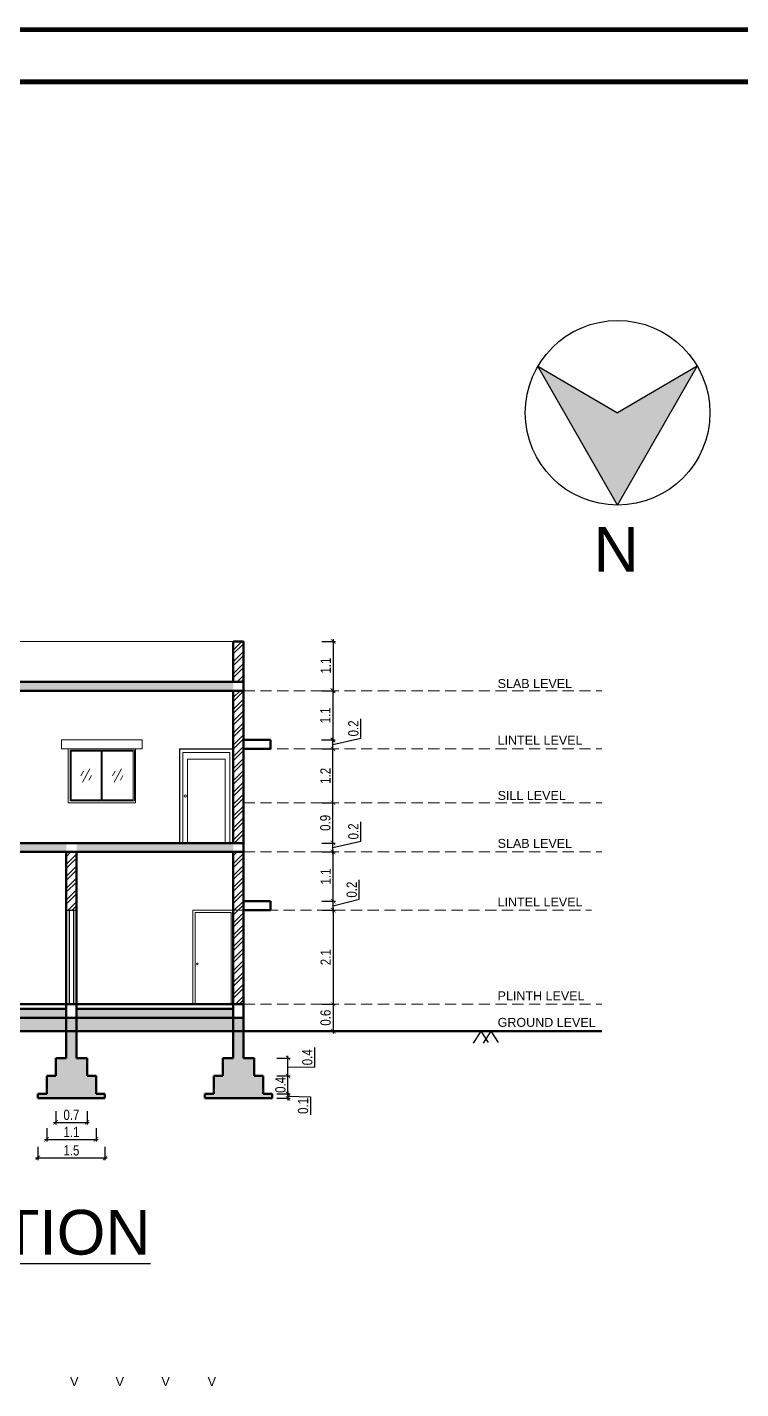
# Model space of a CAD drawing. Header units: metres. Extents: x 91 to 222, y -40 to 54.
# Drawn here: x 148.86 to 164.8, y 23.74 to 54.14 of the extents above; entities that cross this region are included whole.
import ezdxf

# ---------------------------------------------------------------- set-up
doc = ezdxf.new("R2010")
doc.units = ezdxf.units.M
doc.header["$MEASUREMENT"] = 0
doc.linetypes.add('DASHED2', pattern=[0.375, 0.25, -0.125])
for name, color, linetype, lineweight in [('DIM', 246, 'Continuous', 13), ('door', 27, 'Continuous', 13), ('ELE', 11, 'Continuous', 9), ('hatch', 37, 'Continuous', 5), ('slab', 203, 'DASHED2', 13), ('wall', 7, 'Continuous', 50), ('win', 34, 'Continuous', 13)]:
    doc.layers.add(name, color=color, linetype=linetype, lineweight=lineweight)
doc.layers.add('S-TITLE LINE THICK', color=6, linetype='Continuous')
doc.layers.add('Text', color=7, linetype='Continuous')
doc.styles.add('Arial_regular', font='arial.ttf', dxfattribs={"width": 0.8})
doc.styles.get("Standard").update_dxf_attribs({"font": 'arial.ttf'})
doc.dimstyles.new('STANDARD$0', dxfattribs={"dimscale": 0, "dimtxt": 0.23, "dimasz": 0.1, "dimexe": 0.05, "dimexo": 0.1, "dimgap": 0.05, "dimtad": 1, "dimdsep": 46, "dimtxsty": 'Arial_regular', "dimblk": 'ARCHTICK', "dimcen": 0.2, "dimdle": 0.05, "dimclrd": 256, "dimclre": 256, "dimadec": 1, "dimazin": 0, "dimtfac": 1, "dimtofl": 0, "dimtmove": 1, "dimatfit": 2, "dimldrblk": 'OBLIQUE', "dimfxl": 0.25, "dimfxlon": 1, "dimtolj": 1, "dimtzin": 0, "dimarcsym": 0})

# ---------------------------------------------------------------- blocks, each defined once
blk = doc.blocks.new('*U18')
for p, q in [((38.1, 38.1), (38.1, 1176.3)), ((38.1, 1176.3), (757.2, 1176.3)), ((757.2, 38.1), (757.2, 1176.3)), ((757.2, 1176.3), (1476.3, 1176.3)), ((1476.3, 1176.3), (1476.3, 38.1)), ((757.2, 38.1), (38.1, 38.1)), ((1476.3, 38.1), (757.2, 38.1))]:
    blk.add_line(p, q)
blk.add_lwpolyline([(0, 0), (1500, 0), (1500, 1200), (0, 1200)], close=True)
for points in [[(731.8, 1150.9), (731.8, 63.5), (63.5, 63.5), (63.5, 1150.9), (731.8, 1150.9)], [(757.2, 1150.9), (1450.9, 1150.9), (1450.9, 63.5), (757.2, 63.5)]]:
    blk.add_lwpolyline(points)
blk = doc.blocks.new('_ArchTick')
at = {"color": 0, "linetype": 'ByBlock', "const_width": 0.15}
blk.add_lwpolyline([(-0.5, -0.5), (0.5, 0.5)], dxfattribs=at)
blk = doc.blocks.new('*D26')
at = {"layer": 'Defpoints', "color": 0, "transparency": 16777216}
for p in [(153.693, 32.329), (153.693, 31.729), (155.692, 31.729)]:
    blk.add_point(p, dxfattribs=at)
at = {"layer": 'DIM', "lineweight": -2, "transparency": 16777216}
for p, q in [((155.442, 32.329), (155.742, 32.329)), ((155.692, 32.379), (155.692, 31.679)), ((155.442, 31.729), (155.742, 31.729))]:
    blk.add_line(p, q, dxfattribs=at)
at = {"layer": 'DIM', "lineweight": -2, "transparency": 16777216, "xscale": 0.1, "yscale": 0.1, "zscale": 0.1}
for p, rotation in [((155.692, 32.329), 90), ((155.692, 31.729), 270)]:
    blk.add_blockref('_ArchTick', p, dxfattribs=dict(at, rotation=rotation))
at = {"layer": 'DIM', "color": 0, "transparency": 16777216, "insert": (155.525, 32.029), "char_height": 0.23, "attachment_point": 5, "rotation": 90, "style": 'Arial_regular'}
blk.add_mtext('\\A1;0.6', dxfattribs=at)
blk = doc.blocks.new('_Oblique')
at = {"color": 0, "linetype": 'ByBlock', "lineweight": -2}
blk.add_line((-0.5, -0.5), (0.5, 0.5), dxfattribs=at)
blk = doc.blocks.new('*D27')
at = {"layer": 'Defpoints', "color": 0, "transparency": 16777216}
for p in [(153.692, 34.629), (153.692, 34.429), (155.692, 34.629)]:
    blk.add_point(p, dxfattribs=at)
at = {"layer": 'DIM', "lineweight": -2, "transparency": 16777216}
for p, q in [((156.276, 34.672), (156.276, 35.105)), ((155.692, 34.379), (155.692, 34.679)), ((155.692, 34.529), (156.276, 34.672)), ((155.442, 34.629), (155.742, 34.629)), ((155.442, 34.429), (155.742, 34.429))]:
    blk.add_line(p, q, dxfattribs=at)
at = {"layer": 'DIM', "lineweight": -2, "transparency": 16777216, "xscale": 0.1, "yscale": 0.1, "zscale": 0.1}
for p, rotation in [((155.692, 34.629), 90), ((155.692, 34.429), 270)]:
    blk.add_blockref('_ArchTick', p, dxfattribs=dict(at, rotation=rotation))
at = {"layer": 'DIM', "color": 0, "transparency": 16777216, "insert": (156.109, 34.888), "char_height": 0.23, "attachment_point": 5, "rotation": 90, "style": 'Arial_regular'}
blk.add_mtext('\\A1;0.2', dxfattribs=at)
blk = doc.blocks.new('*D28')
at = {"layer": 'Defpoints', "color": 0, "transparency": 16777216}
for p in [(153.693, 35.729), (155.692, 35.729), (153.693, 34.629)]:
    blk.add_point(p, dxfattribs=at)
at = {"layer": 'DIM', "lineweight": -2, "transparency": 16777216}
for p, q in [((155.442, 35.729), (155.742, 35.729)), ((155.692, 34.579), (155.692, 35.779)), ((155.442, 34.629), (155.742, 34.629))]:
    blk.add_line(p, q, dxfattribs=at)
at = {"layer": 'DIM', "lineweight": -2, "transparency": 16777216, "xscale": 0.1, "yscale": 0.1, "zscale": 0.1}
for p, rotation in [((155.692, 35.729), 90), ((155.692, 34.629), 270)]:
    blk.add_blockref('_ArchTick', p, dxfattribs=dict(at, rotation=rotation))
at = {"layer": 'DIM', "color": 0, "transparency": 16777216, "insert": (155.526, 35.179), "char_height": 0.23, "attachment_point": 5, "rotation": 90, "style": 'Arial_regular'}
blk.add_mtext('\\A1;1.1', dxfattribs=at)
blk = doc.blocks.new('*D29')
at = {"layer": 'Defpoints', "color": 0, "transparency": 16777216}
for p in [(153.693, 34.429), (153.693, 32.329), (155.692, 32.329)]:
    blk.add_point(p, dxfattribs=at)
at = {"layer": 'DIM', "lineweight": -2, "transparency": 16777216}
for p, q in [((155.442, 34.429), (155.742, 34.429)), ((155.692, 34.479), (155.692, 32.279)), ((155.442, 32.329), (155.742, 32.329))]:
    blk.add_line(p, q, dxfattribs=at)
at = {"layer": 'DIM', "lineweight": -2, "transparency": 16777216, "xscale": 0.1, "yscale": 0.1, "zscale": 0.1}
for p, rotation in [((155.692, 34.429), 90), ((155.692, 32.329), 270)]:
    blk.add_blockref('_ArchTick', p, dxfattribs=dict(at, rotation=rotation))
at = {"layer": 'DIM', "color": 0, "transparency": 16777216, "insert": (155.526, 33.379), "char_height": 0.23, "attachment_point": 5, "rotation": 90, "style": 'Arial_regular'}
blk.add_mtext('\\A1;2.1', dxfattribs=at)
blk = doc.blocks.new('*D30')
at = {"layer": 'Defpoints', "color": 0, "transparency": 16777216}
for p in [(153.693, 35.929), (155.687, 35.929), (153.693, 35.729)]:
    blk.add_point(p, dxfattribs=at)
at = {"layer": 'DIM', "lineweight": -2, "transparency": 16777216}
for p, q in [((156.312, 35.972), (156.312, 36.405)), ((155.437, 35.929), (155.737, 35.929)), ((155.687, 35.679), (155.687, 35.979)), ((155.687, 35.829), (156.312, 35.972)), ((155.437, 35.729), (155.737, 35.729))]:
    blk.add_line(p, q, dxfattribs=at)
at = {"layer": 'DIM', "lineweight": -2, "transparency": 16777216, "xscale": 0.1, "yscale": 0.1, "zscale": 0.1}
for p, rotation in [((155.687, 35.929), 90), ((155.687, 35.729), 270)]:
    blk.add_blockref('_ArchTick', p, dxfattribs=dict(at, rotation=rotation))
at = {"layer": 'DIM', "color": 0, "transparency": 16777216, "insert": (156.145, 36.188), "char_height": 0.23, "attachment_point": 5, "rotation": 90, "style": 'Arial_regular'}
blk.add_mtext('\\A1;0.2', dxfattribs=at)
blk = doc.blocks.new('*D31')
at = {"layer": 'Defpoints', "color": 0, "transparency": 16777216}
for p in [(151.279, 36.829), (155.687, 36.829), (151.279, 35.929)]:
    blk.add_point(p, dxfattribs=at)
at = {"layer": 'DIM', "lineweight": -2, "transparency": 16777216}
for p, q in [((155.437, 36.829), (155.737, 36.829)), ((155.687, 35.879), (155.687, 36.879)), ((155.437, 35.929), (155.737, 35.929))]:
    blk.add_line(p, q, dxfattribs=at)
at = {"layer": 'DIM', "lineweight": -2, "transparency": 16777216, "xscale": 0.1, "yscale": 0.1, "zscale": 0.1}
for p, rotation in [((155.687, 36.829), 90), ((155.687, 35.929), 270)]:
    blk.add_blockref('_ArchTick', p, dxfattribs=dict(at, rotation=rotation))
at = {"layer": 'DIM', "color": 0, "transparency": 16777216, "insert": (155.519, 36.379), "char_height": 0.23, "attachment_point": 5, "rotation": 90, "style": 'Arial_regular'}
blk.add_mtext('\\A1;0.9', dxfattribs=at)
blk = doc.blocks.new('*D32')
at = {"layer": 'Defpoints', "color": 0, "transparency": 16777216}
for p in [(155.13, 36.729), (143.697, 35.929), (155.13, 35.929)]:
    blk.add_point(p, dxfattribs=at)
at = {"layer": 'DIM', "lineweight": -2, "transparency": 16777216}
for p, q in [((143.947, 36.729), (143.647, 36.729)), ((143.697, 36.779), (143.697, 35.879)), ((143.947, 35.929), (143.647, 35.929))]:
    blk.add_line(p, q, dxfattribs=at)
at = {"layer": 'DIM', "lineweight": -2, "transparency": 16777216, "xscale": 0.1, "yscale": 0.1, "zscale": 0.1}
for p, rotation in [((143.697, 36.729), 90), ((143.697, 35.929), 270)]:
    blk.add_blockref('_ArchTick', p, dxfattribs=dict(at, rotation=rotation))
at = {"layer": 'DIM', "color": 0, "transparency": 16777216, "insert": (143.529, 36.329), "char_height": 0.23, "attachment_point": 5, "rotation": 90, "style": 'Arial_regular'}
blk.add_mtext('\\A1;0.8', dxfattribs=at)
blk = doc.blocks.new('*D33')
at = {"layer": 'Defpoints', "color": 0, "transparency": 16777216}
for p in [(153.693, 39.329), (153.693, 38.229), (155.684, 38.229)]:
    blk.add_point(p, dxfattribs=at)
at = {"layer": 'DIM', "lineweight": -2, "transparency": 16777216}
for p, q in [((155.434, 39.329), (155.734, 39.329)), ((155.684, 39.379), (155.684, 38.179)), ((155.434, 38.229), (155.734, 38.229))]:
    blk.add_line(p, q, dxfattribs=at)
at = {"layer": 'DIM', "lineweight": -2, "transparency": 16777216, "xscale": 0.1, "yscale": 0.1, "zscale": 0.1}
for p, rotation in [((155.684, 39.329), 90), ((155.684, 38.229), 270)]:
    blk.add_blockref('_ArchTick', p, dxfattribs=dict(at, rotation=rotation))
at = {"layer": 'DIM', "color": 0, "transparency": 16777216, "insert": (155.518, 38.779), "char_height": 0.23, "attachment_point": 5, "rotation": 90, "style": 'Arial_regular'}
blk.add_mtext('\\A1;1.1', dxfattribs=at)
blk = doc.blocks.new('*D34')
at = {"layer": 'Defpoints', "color": 0, "transparency": 16777216}
for p in [(153.693, 40.429), (153.693, 39.329), (155.692, 39.329)]:
    blk.add_point(p, dxfattribs=at)
at = {"layer": 'DIM', "lineweight": -2, "transparency": 16777216}
for p, q in [((155.442, 40.429), (155.742, 40.429)), ((155.692, 40.479), (155.692, 39.279)), ((155.442, 39.329), (155.742, 39.329))]:
    blk.add_line(p, q, dxfattribs=at)
at = {"layer": 'DIM', "lineweight": -2, "transparency": 16777216, "xscale": 0.1, "yscale": 0.1, "zscale": 0.1}
for p, rotation in [((155.692, 40.429), 90), ((155.692, 39.329), 270)]:
    blk.add_blockref('_ArchTick', p, dxfattribs=dict(at, rotation=rotation))
at = {"layer": 'DIM', "color": 0, "transparency": 16777216, "insert": (155.527, 39.889), "char_height": 0.23, "attachment_point": 5, "rotation": 90, "style": 'Arial_regular'}
blk.add_mtext('\\A1;1.1', dxfattribs=at)
blk = doc.blocks.new('*D42')
at = {"layer": 'Defpoints', "color": 0, "transparency": 16777216}
for p in [(153.429, 30.329), (153.429, 30.229), (154.684, 30.229)]:
    blk.add_point(p, dxfattribs=at)
at = {"layer": 'DIM', "lineweight": -2, "transparency": 16777216}
for p, q in [((154.434, 30.329), (154.734, 30.329)), ((154.434, 30.229), (154.734, 30.229)), ((154.684, 30.379), (154.684, 30.179)), ((154.684, 30.279), (155.19, 30.259)), ((155.19, 30.259), (155.19, 29.859))]:
    blk.add_line(p, q, dxfattribs=at)
at = {"layer": 'DIM', "lineweight": -2, "transparency": 16777216, "xscale": 0.1, "yscale": 0.1, "zscale": 0.1}
for p, rotation in [((154.684, 30.329), 90), ((154.684, 30.229), 270)]:
    blk.add_blockref('_ArchTick', p, dxfattribs=dict(at, rotation=rotation))
at = {"layer": 'DIM', "color": 0, "transparency": 16777216, "insert": (155.022, 30.059), "char_height": 0.23, "attachment_point": 5, "rotation": 90, "style": 'Arial_regular'}
blk.add_mtext('\\A1;0.1', dxfattribs=at)
blk = doc.blocks.new('*D43')
at = {"layer": 'Defpoints', "color": 0, "transparency": 16777216}
for p in [(152.183, 30.729), (154.684, 30.729), (152.183, 30.329)]:
    blk.add_point(p, dxfattribs=at)
at = {"layer": 'DIM', "lineweight": -2, "transparency": 16777216}
for p, q in [((154.434, 30.729), (154.734, 30.729)), ((154.684, 30.279), (154.684, 30.779)), ((154.434, 30.329), (154.734, 30.329))]:
    blk.add_line(p, q, dxfattribs=at)
at = {"layer": 'DIM', "lineweight": -2, "transparency": 16777216, "xscale": 0.1, "yscale": 0.1, "zscale": 0.1}
for p, rotation in [((154.684, 30.729), 90), ((154.684, 30.329), 270)]:
    blk.add_blockref('_ArchTick', p, dxfattribs=dict(at, rotation=rotation))
at = {"layer": 'DIM', "color": 0, "transparency": 16777216, "insert": (154.516, 30.529), "char_height": 0.23, "attachment_point": 5, "rotation": 90, "style": 'Arial_regular'}
blk.add_mtext('\\A1;0.4', dxfattribs=at)
blk = doc.blocks.new('*D44')
at = {"layer": 'Defpoints', "color": 0, "transparency": 16777216}
for p in [(153.928, 31.129), (154.684, 31.129), (153.928, 30.729)]:
    blk.add_point(p, dxfattribs=at)
at = {"layer": 'DIM', "lineweight": -2, "transparency": 16777216}
for p, q in [((155.285, 30.928), (155.285, 31.362)), ((154.434, 31.129), (154.734, 31.129)), ((154.684, 30.679), (154.684, 31.179)), ((154.434, 30.729), (154.734, 30.729)), ((154.684, 30.929), (155.285, 30.928))]:
    blk.add_line(p, q, dxfattribs=at)
at = {"layer": 'DIM', "lineweight": -2, "transparency": 16777216, "xscale": 0.1, "yscale": 0.1, "zscale": 0.1}
for p, rotation in [((154.684, 31.129), 90), ((154.684, 30.729), 270)]:
    blk.add_blockref('_ArchTick', p, dxfattribs=dict(at, rotation=rotation))
at = {"layer": 'DIM', "color": 0, "transparency": 16777216, "insert": (155.117, 31.145), "char_height": 0.23, "attachment_point": 5, "rotation": 90, "style": 'Arial_regular'}
blk.add_mtext('\\A1;0.4', dxfattribs=at)
blk = doc.blocks.new('*D45')
at = {"layer": 'Defpoints', "color": 0, "transparency": 16777216}
for p in [(149.098, 30.229), (150.598, 30.229), (150.598, 28.899)]:
    blk.add_point(p, dxfattribs=at)
at = {"layer": 'DIM', "lineweight": -2, "transparency": 16777216}
for p, q in [((149.048, 28.899), (150.648, 28.899)), ((149.098, 29.149), (149.098, 28.849)), ((150.598, 29.149), (150.598, 28.849))]:
    blk.add_line(p, q, dxfattribs=at)
at = {"layer": 'DIM', "lineweight": -2, "transparency": 16777216, "xscale": 0.1, "yscale": 0.1, "zscale": 0.1, "rotation": 180}
blk.add_blockref('_ArchTick', (149.098, 28.899), dxfattribs=at)
at = {"layer": 'DIM', "lineweight": -2, "transparency": 16777216, "xscale": 0.1, "yscale": 0.1, "zscale": 0.1}
blk.add_blockref('_ArchTick', (150.598, 28.899), dxfattribs=at)
at = {"layer": 'DIM', "color": 0, "transparency": 16777216, "insert": (149.848, 29.066), "char_height": 0.23, "attachment_point": 5, "style": 'Arial_regular'}
blk.add_mtext('\\A1;1.5', dxfattribs=at)
blk = doc.blocks.new('*D46')
at = {"layer": 'Defpoints', "color": 0, "transparency": 16777216}
for p in [(149.298, 30.329), (150.398, 30.329), (150.398, 29.313)]:
    blk.add_point(p, dxfattribs=at)
at = {"layer": 'DIM', "lineweight": -2, "transparency": 16777216}
for p, q in [((149.298, 29.563), (149.298, 29.263)), ((150.398, 29.563), (150.398, 29.263)), ((149.248, 29.313), (150.448, 29.313))]:
    blk.add_line(p, q, dxfattribs=at)
at = {"layer": 'DIM', "lineweight": -2, "transparency": 16777216, "xscale": 0.1, "yscale": 0.1, "zscale": 0.1, "rotation": 180}
blk.add_blockref('_ArchTick', (149.298, 29.313), dxfattribs=at)
at = {"layer": 'DIM', "lineweight": -2, "transparency": 16777216, "xscale": 0.1, "yscale": 0.1, "zscale": 0.1}
blk.add_blockref('_ArchTick', (150.398, 29.313), dxfattribs=at)
at = {"layer": 'DIM', "color": 0, "transparency": 16777216, "insert": (149.848, 29.478), "char_height": 0.23, "attachment_point": 5, "style": 'Arial_regular'}
blk.add_mtext('\\A1;1.1', dxfattribs=at)
blk = doc.blocks.new('*D47')
at = {"layer": 'Defpoints', "color": 0, "transparency": 16777216}
for p in [(149.498, 30.729), (150.198, 30.729), (150.198, 29.692)]:
    blk.add_point(p, dxfattribs=at)
at = {"layer": 'DIM', "lineweight": -2, "transparency": 16777216}
for p, q in [((149.498, 29.942), (149.498, 29.642)), ((150.198, 29.942), (150.198, 29.642)), ((149.448, 29.692), (150.248, 29.692))]:
    blk.add_line(p, q, dxfattribs=at)
at = {"layer": 'DIM', "lineweight": -2, "transparency": 16777216, "xscale": 0.1, "yscale": 0.1, "zscale": 0.1, "rotation": 180}
blk.add_blockref('_ArchTick', (149.498, 29.692), dxfattribs=at)
at = {"layer": 'DIM', "lineweight": -2, "transparency": 16777216, "xscale": 0.1, "yscale": 0.1, "zscale": 0.1}
blk.add_blockref('_ArchTick', (150.198, 29.692), dxfattribs=at)
at = {"layer": 'DIM', "color": 0, "transparency": 16777216, "insert": (149.848, 29.859), "char_height": 0.23, "attachment_point": 5, "style": 'Arial_regular'}
blk.add_mtext('\\A1;0.7', dxfattribs=at)
blk = doc.blocks.new('*D48')
at = {"layer": 'Defpoints', "color": 0, "transparency": 16777216}
for p in [(151.279, 38.029), (155.687, 38.029), (151.279, 36.829)]:
    blk.add_point(p, dxfattribs=at)
at = {"layer": 'DIM', "lineweight": -2, "transparency": 16777216}
for p, q in [((155.437, 38.029), (155.737, 38.029)), ((155.687, 36.779), (155.687, 38.079)), ((155.437, 36.829), (155.737, 36.829))]:
    blk.add_line(p, q, dxfattribs=at)
at = {"layer": 'DIM', "lineweight": -2, "transparency": 16777216, "xscale": 0.1, "yscale": 0.1, "zscale": 0.1}
for p, rotation in [((155.687, 38.029), 90), ((155.687, 36.829), 270)]:
    blk.add_blockref('_ArchTick', p, dxfattribs=dict(at, rotation=rotation))
at = {"layer": 'DIM', "color": 0, "transparency": 16777216, "insert": (155.521, 37.429), "char_height": 0.23, "attachment_point": 5, "rotation": 90, "style": 'Arial_regular'}
blk.add_mtext('\\A1;1.2', dxfattribs=at)
blk = doc.blocks.new('*D80')
at = {"layer": 'Defpoints', "color": 0, "transparency": 16777216}
for p in [(153.693, 38.229), (153.693, 38.029), (155.687, 38.229)]:
    blk.add_point(p, dxfattribs=at)
at = {"layer": 'DIM', "lineweight": -2, "transparency": 16777216}
for p, q in [((156.312, 38.272), (156.312, 38.705)), ((155.437, 38.229), (155.737, 38.229)), ((155.437, 38.029), (155.737, 38.029)), ((155.687, 37.979), (155.687, 38.279)), ((155.687, 38.129), (156.312, 38.272))]:
    blk.add_line(p, q, dxfattribs=at)
at = {"layer": 'DIM', "lineweight": -2, "transparency": 16777216, "xscale": 0.1, "yscale": 0.1, "zscale": 0.1}
for p, rotation in [((155.687, 38.229), 90), ((155.687, 38.029), 270)]:
    blk.add_blockref('_ArchTick', p, dxfattribs=dict(at, rotation=rotation))
at = {"layer": 'DIM', "color": 0, "transparency": 16777216, "insert": (156.145, 38.488), "char_height": 0.23, "attachment_point": 5, "rotation": 90, "style": 'Arial_regular'}
blk.add_mtext('\\A1;0.2', dxfattribs=at)

msp = doc.modelspace()

# ---------------------------------------------------------------- hatches: boundary and pattern name
h = msp.add_hatch(color=256)
h.set_gradient(color1=(255, 127, 127), color2=(255, 127, 127), tint=1)
h.paths.add_polyline_path([(162.045, 45.534), (160.266, 46.574), (162.045, 43.474), (163.824, 46.574)])
at = {"layer": 'hatch'}
h = msp.add_hatch(dxfattribs=at)
h.set_pattern_fill('ANSI32,_O', color=256, scale=0.5)
h.set_pattern_definition([(45, (0, 0), (-0.13258252, 0.13258252), []), (45, (0.08839, 0), (-0.13258252, 0.13258252), [])])
h.paths.add_polyline_path([(134.003, 40.429), (133.773, 40.429), (133.773, 39.529), (134.003, 39.529)])
h.paths.add_polyline_path([(139.003, 40.429), (138.773, 40.429), (138.773, 39.529), (139.003, 39.529)])
h.paths.add_polyline_path([(139.003, 39.329), (138.773, 39.329), (138.773, 38.269), (139.003, 38.269)])
h.paths.add_polyline_path([(139.003, 38.269), (138.773, 38.269), (138.773, 35.929), (139.003, 35.929)])
h.paths.add_polyline_path([(139.003, 35.729), (138.773, 35.729), (138.773, 34.669), (139.003, 34.669)])
h.paths.add_polyline_path([(139.003, 34.519), (138.773, 34.519), (138.773, 32.329), (139.003, 32.329)])
h.paths.add_polyline_path([(143.233, 40.429), (143.003, 40.429), (143.003, 39.529), (143.233, 39.529)])
h.paths.add_polyline_path([(143.233, 39.329), (143.003, 39.329), (143.003, 38.269), (143.233, 38.269)])
h.paths.add_polyline_path([(143.233, 38.269), (143.003, 38.269), (143.003, 38.029), (143.233, 38.029)])
h.paths.add_polyline_path([(143.233, 35.729), (143.003, 35.729), (143.003, 34.669), (143.233, 34.669)])
h.paths.add_polyline_path([(143.233, 34.669), (143.003, 34.669), (143.003, 34.429), (143.233, 34.429)])
h.paths.add_polyline_path([(149.963, 35.729), (149.733, 35.729), (149.733, 34.429), (149.963, 34.429)])
h.paths.add_polyline_path([(153.693, 35.729), (153.463, 35.729), (153.463, 32.329), (153.693, 32.329)])
h.paths.add_polyline_path([(153.693, 39.329), (153.463, 39.329), (153.463, 35.929), (153.693, 35.929)])
h.paths.add_polyline_path([(153.693, 40.429), (153.463, 40.429), (153.463, 39.529), (153.693, 39.529)])
h.paths.add_polyline_path([(134.003, 35.729), (133.773, 35.729), (133.773, 32.329), (134.003, 32.329)])
h.paths.add_polyline_path([(133.773, 35.929), (134.003, 35.929), (134.003, 39.329), (133.773, 39.329)])
h = msp.add_hatch(dxfattribs=at)
h.set_pattern_fill('AR-CONC', color=256, scale=0.05)
h.set_pattern_definition([(50, (0, 0), (0.3586301, -0.03137607), [0.0375, -0.4125]), (355, (0, 0), (-0.0693757, 0.3760961), [0.03, -0.33]), (100.45144, (0.0299, -0.0026), (0.2892544, 0.34472), [0.0318701, -0.35057106]), (46.1842, (0, 0.1), (0.5336207, -0.0827596), [0.05625, -0.61875]), (96.63564, (0.04447, 0.0931), (0.467331, 0.4870593), [0.0478052, -0.5258569]), (351.18416, (0, 0.1), (0.467331, 0.4870593), [0.045, -0.495]), (21, (0.05, 0.075), (0.2984535, -0.20130945), [0.0375, -0.4125]), (326, (0.05, 0.075), (0.1216577, 0.362575), [0.03, -0.33]), (71.45144, (0.07487, 0.05822), (0.4201112, 0.1612656), [0.0318701, -0.35057106]), (37.5, (0, 0), (0.00607993, 0.16644693), [0, -0.326, 0, -0.335, 0, -0.33125]), (7.5, (0, 0), (0.13153477, 0.19720586), [0, -0.191, 0, -0.3185, 0, -0.12625]), (327.5, (-0.1115, 0), (0.26691122, -0.01127744), [0, -0.125, 0, -0.39, 0, -0.5175]), (317.5, (-0.1615, 0), (0.2915931, 0.0500525), [0, -0.1625, 0, -0.259, 0, -0.3675])])
h.paths.add_polyline_path([(138.773, 39.529), (134.003, 39.529), (134.003, 39.329), (138.773, 39.329)])
h.paths.add_polyline_path([(143.003, 39.529), (139.003, 39.529), (139.003, 39.329), (143.003, 39.329)])
h.paths.add_polyline_path([(148.523, 39.529), (143.233, 39.529), (143.233, 39.329), (148.523, 39.329)])
h.paths.add_polyline_path([(153.463, 39.529), (148.523, 39.529), (148.523, 39.329), (153.463, 39.329)])
h.paths.add_polyline_path([(153.463, 35.929), (149.963, 35.929), (149.963, 35.729), (153.463, 35.729)])
h.paths.add_polyline_path([(149.733, 35.929), (148.523, 35.929), (148.523, 35.729), (149.733, 35.729)])
h.paths.add_polyline_path([(148.523, 35.929), (143.233, 35.929), (143.233, 35.729), (148.523, 35.729)])
h.paths.add_polyline_path([(143.003, 35.929), (139.003, 35.929), (139.003, 35.729), (143.003, 35.729)])
h = msp.add_hatch(dxfattribs=at)
h.set_pattern_fill('AR-CONC', color=256, scale=0.039)
h.set_pattern_definition([(50, (0, 0), (0.27973147, -0.02447333), [0.02925, -0.32175]), (355, (0, 0), (-0.054113, 0.29335493), [0.0234, -0.2574]), (100.45144, (0.0233, -0.00204), (0.22561845, 0.2688816), [0.0248587, -0.2734454]), (46.1842, (0, 0.078), (0.4162241, -0.0645525), [0.043875, -0.482625]), (96.63564, (0.0347, 0.07262), (0.3645182, 0.3799063), [0.037288, -0.4101684]), (351.18416, (0, 0.078), (0.3645182, 0.3799063), [0.0351, -0.3861]), (21, (0.039, 0.0585), (0.23279375, -0.15702137), [0.02925, -0.32175]), (326, (0.039, 0.0585), (0.094893, 0.2828085), [0.0234, -0.2574]), (71.45144, (0.0584, 0.04541), (0.32768673, 0.12578715), [0.02485867, -0.2734454]), (37.5, (0, 0), (0.004742344, 0.1298286), [0, -0.25428, 0, -0.2613, 0, -0.258375]), (7.5, (0, 0), (0.10259712, 0.15382057), [0, -0.14898, 0, -0.24843, 0, -0.098475]), (327.5, (-0.08697, 0), (0.20819075, -0.0087964), [0, -0.0975, 0, -0.3042, 0, -0.40365]), (317.5, (-0.12597, 0), (0.2274426, 0.03904094), [0, -0.12675, 0, -0.20202, 0, -0.28665])])
h.paths.add_polyline_path([(138.773, 32.229), (134.003, 32.229), (134.003, 32.029), (138.773, 32.029)])
h.paths.add_polyline_path([(143.003, 32.229), (139.003, 32.229), (139.003, 32.029), (143.003, 32.029)])
h.paths.add_polyline_path([(149.733, 32.229), (148.523, 32.229), (148.523, 32.029), (149.733, 32.029)])
h.paths.add_polyline_path([(148.523, 32.229), (143.233, 32.229), (143.233, 32.029), (148.523, 32.029)])
h.paths.add_polyline_path([(153.463, 32.229), (149.963, 32.229), (149.963, 32.029), (153.463, 32.029)])
h = msp.add_hatch(dxfattribs=at)
h.set_pattern_fill('AR-CONC', color=256, scale=0.039)
h.set_pattern_definition([(50, (9.03, 4.72), (0.27973147, -0.02447333), [0.02925, -0.32175]), (355, (9.03, 4.72), (-0.054113, 0.29335493), [0.0234, -0.2574]), (100.45144, (9.0533, 4.71796), (0.22561845, 0.2688816), [0.0248587, -0.2734454]), (46.1842, (9.03, 4.798), (0.4162241, -0.0645525), [0.043875, -0.482625]), (96.63564, (9.0647, 4.79262), (0.3645182, 0.3799063), [0.037288, -0.4101684]), (351.18416, (9.03, 4.798), (0.3645182, 0.3799063), [0.0351, -0.3861]), (21, (9.069, 4.7785), (0.23279375, -0.15702137), [0.02925, -0.32175]), (326, (9.069, 4.7785), (0.094893, 0.2828085), [0.0234, -0.2574]), (71.45144, (9.0884, 4.76541), (0.32768673, 0.12578715), [0.0248587, -0.2734454]), (37.5, (9.03, 4.72), (0.004742344, 0.1298286), [0, -0.25428, 0, -0.2613, 0, -0.258375]), (7.5, (9.03, 4.72), (0.10259712, 0.15382057), [0, -0.14898, 0, -0.24843, 0, -0.098475]), (327.5, (8.94303, 4.72), (0.20819075, -0.0087964), [0, -0.0975, 0, -0.3042, 0, -0.40365]), (317.5, (8.90403, 4.72), (0.2274426, 0.03904094), [0, -0.12675, 0, -0.20202, 0, -0.28665])])
h.paths.add_polyline_path([(134.003, 32.029), (133.773, 32.029), (133.773, 31.729), (134.003, 31.729)])
h.paths.add_polyline_path([(139.003, 32.029), (138.773, 32.029), (138.773, 31.729), (139.003, 31.729)])
h.paths.add_polyline_path([(143.233, 32.029), (143.003, 32.029), (143.003, 31.729), (143.233, 31.729)])
h.paths.add_polyline_path([(153.693, 32.029), (153.463, 32.029), (153.463, 31.729), (153.693, 31.729)])
h.paths.add_polyline_path([(149.963, 32.029), (149.733, 32.029), (149.733, 31.729), (149.963, 31.729)])
h = msp.add_hatch(dxfattribs=at)
h.set_pattern_fill('GRAVEL', color=256, scale=0.46)
h.set_pattern_definition([(228.012788, (9.3612, 5.18), (-3.68, -4.14), [0.0618866, -6.1267805]), (184.96974, (9.3198, 5.134), (5.52, 0.46), [0.1061993, -10.5137254]), (132.510447, (9.214, 5.1248), (4.6, -5.06), [0.0748825, -7.413375]), (267.273689, (9.0346, 5.0098), (0.46, 9.2), [0.0967095, -9.5742367]), (292.833654, (9.03, 4.9132), (-2.3, 5.52), [0.0948313, -9.3883116]), (357.273689, (9.0668, 4.8258), (-9.2, 0.46), [0.0967095, -9.5742367]), (37.69424, (9.1634, 4.8212), (-5.98, -4.6), [0.1278933, -12.6614303]), (72.255328, (9.2646, 4.8994), (3.22, 10.12), [0.1207445, -11.9537079]), (121.429566, (9.3014, 5.0144), (-3.68, 5.98), [0.097037, -9.6066736]), (175.236358, (9.2508, 5.0972), (5.06, -0.46), [0.1107827, -5.4283508]), (222.397438, (9.1404, 5.1064), (-5.52, -5.06), [0.1432661, -14.1833525]), (138.814075, (9.49, 5.0052), (-3.22, 2.76), [0.0488985, -4.8409686]), (171.469234, (9.4532, 5.0374), (5.98, -0.92), [0.093029, -9.2098953]), (225, (9.3612, 5.0512), (-1e-16, -0.46), [0.0650537, -0.5854846]), (203.19859, (9.329, 5.1064), (2.3, 0.92), [0.0350327, -3.468223]), (291.80141, (9.2968, 5.0926), (-0.46, 1.38), [0.0495434, -2.4276324]), (30.963757, (9.3152, 5.0466), (1.38, 0.92), [0.0804673, -2.6017705]), (161.56505, (9.3842, 5.088), (0.92, -0.46), [0.0581859, -1.3964619]), (16.38954, (9.03, 5.0926), (4.6, 1.38), [0.081512, -8.0697088]), (70.346176, (9.1082, 5.1156), (-1.84, -5.06), [0.068384, -6.7700076]), (293.19859, (9.3842, 5.18), (-0.92, 2.3), [0.0700649, -3.4331907]), (343.61046, (9.4118, 5.1156), (-4.6, 1.38), [0.081512, -8.0697088]), (339.443955, (9.03, 4.8074), (-2.3, 0.92), [0.0786048, -3.8516369]), (294.77514, (9.1036, 4.7798), (-2.3, 5.06), [0.0658619, -6.5203358]), (66.80141, (9.3888, 4.72), (0.92, 2.3), [0.0700649, -3.4331907]), (17.354025, (9.4164, 4.7844), (-5.98, -1.84), [0.0771103, -7.6338949]), (69.443955, (9.1634, 4.72), (-0.92, -2.3), [0.0393024, -3.8909393]), (101.30993, (9.3612, 4.72), (-0.46, 1.84), [0.0234554, -2.3220936]), (165.96376, (9.3566, 4.743), (1.38, -0.46), [0.0948313, -1.8017973]), (186.009006, (9.2646, 4.766), (4.6, 0.46), [0.087883, -8.7004047]), (303.69007, (9.3152, 5.0052), (-0.46, 0.92), [0.0663421, -1.5922115]), (353.157227, (9.352, 4.95), (7.82, -0.92), [0.1158252, -11.4666788]), (60.945396, (9.467, 4.9362), (-1.84, -3.22), [0.0473598, -4.6886301]), (90, (9.49, 4.9776), (-0.46, 0.46), [0.0276, -0.4324]), (120.256437, (9.2554, 4.7798), (1.84, -3.22), [0.063905, -6.3266192]), (48.012788, (9.2232, 4.835), (3.68, 4.14), [0.1237731, -6.064894]), (0, (9.306, 4.927), (0.46, 0.46), [0.1196, -0.3404]), (325.304846, (9.4256, 4.927), (4.6, -3.22), [0.0727324, -7.2005062]), (254.054604, (9.4854, 4.8856), (-0.46, -1.84), [0.0669769, -3.2818736]), (207.645975, (9.467, 4.8212), (-8.74, -4.6), [0.1090499, -10.7959581]), (175.426079, (9.3704, 4.7706), (-5.98, 0.46), [0.1153675, -11.4213738])])
h.paths.add_polyline_path([(138.773, 32.029), (134.003, 32.029), (134.003, 31.729), (138.773, 31.729)])
h.paths.add_polyline_path([(143.003, 32.029), (139.003, 32.029), (139.003, 31.729), (143.003, 31.729)])
h.paths.add_polyline_path([(148.523, 32.029), (143.233, 32.029), (143.233, 31.729), (148.523, 31.729)])
h.paths.add_polyline_path([(149.733, 32.029), (148.523, 32.029), (148.523, 31.729), (149.733, 31.729)])
h.paths.add_polyline_path([(153.463, 32.029), (149.963, 32.029), (149.963, 31.729), (153.463, 31.729)])
h = msp.add_hatch(dxfattribs=at)
h.set_pattern_fill('AR-CONC', color=256, scale=0.066)
h.set_pattern_definition([(50, (9.03, 4.72), (0.4733917, -0.0414164), [0.0495, -0.5445]), (355, (9.03, 4.72), (-0.0915759, 0.4964468), [0.0396, -0.4356]), (100.45144, (9.06945, 4.71655), (0.3818158, 0.4550304), [0.0420685, -0.4627538]), (46.1842, (9.03, 4.852), (0.7043793, -0.1092427), [0.07425, -0.81675]), (96.63564, (9.0887, 4.8429), (0.616877, 0.6429183), [0.063103, -0.694131]), (351.18416, (9.03, 4.852), (0.616877, 0.6429183), [0.0594, -0.6534]), (21, (9.096, 4.819), (0.3939587, -0.2657285), [0.0495, -0.5445]), (326, (9.096, 4.819), (0.1605881, 0.478599), [0.0396, -0.4356]), (71.45144, (9.12883, 4.79686), (0.5545468, 0.2128706), [0.0420685, -0.4627538]), (37.5, (9.03, 4.72), (0.0080255, 0.21970994), [0, -0.43032, 0, -0.4422, 0, -0.43725]), (7.5, (9.03, 4.72), (0.1736259, 0.26031173), [0, -0.25212, 0, -0.42042, 0, -0.16665]), (327.5, (8.88282, 4.72), (0.3523228, -0.01488622), [0, -0.165, 0, -0.5148, 0, -0.6831]), (317.5, (8.81682, 4.72), (0.3849029, 0.0660693), [0, -0.2145, 0, -0.34188, 0, -0.4851])])
h.paths.add_polyline_path([(139.438, 30.729), (139.238, 30.729), (139.238, 31.129), (139.003, 31.129), (139.003, 31.729), (138.773, 31.729), (138.773, 31.129), (138.538, 31.129), (138.538, 30.729), (138.338, 30.729), (138.338, 30.329), (138.138, 30.329), (138.138, 30.229), (139.638, 30.229), (139.638, 30.329), (139.438, 30.329)])
h.paths.add_polyline_path([(143.668, 30.729), (143.468, 30.729), (143.468, 31.129), (143.233, 31.129), (143.233, 31.729), (143.003, 31.729), (143.003, 31.129), (142.768, 31.129), (142.768, 30.729), (142.568, 30.729), (142.568, 30.329), (142.368, 30.329), (142.368, 30.229), (143.868, 30.229), (143.868, 30.329), (143.668, 30.329)])
h.paths.add_polyline_path([(150.398, 30.729), (150.198, 30.729), (150.198, 31.129), (149.963, 31.129), (149.963, 31.729), (149.733, 31.729), (149.733, 31.129), (149.498, 31.129), (149.498, 30.729), (149.298, 30.729), (149.298, 30.329), (149.098, 30.329), (149.098, 30.229), (150.598, 30.229), (150.598, 30.329), (150.398, 30.329)])
h.paths.add_polyline_path([(154.128, 30.729), (153.928, 30.729), (153.928, 31.129), (153.693, 31.129), (153.693, 31.729), (153.463, 31.729), (153.463, 31.129), (153.228, 31.129), (153.228, 30.729), (153.028, 30.729), (153.028, 30.329), (152.828, 30.329), (152.828, 30.229), (154.328, 30.229), (154.328, 30.329), (154.128, 30.329)])

# ---------------------------------------------------------------- linework, layer by layer
for p, q in [((162.045, 43.474), (160.266, 46.574)), ((160.266, 46.574), (162.045, 45.534)), ((162.045, 43.474), (163.824, 46.574)), ((163.824, 46.574), (162.045, 45.534)), ((152.263, 38.029), (152.263, 35.929)), ((152.263, 38.029), (153.463, 38.029)), ((149.733, 34.429), (149.963, 34.429)), ((149.798, 34.429), (149.798, 32.329)), ((149.898, 34.429), (149.898, 32.329)), ((149.733, 31.729), (149.963, 31.729)), ((153.463, 31.729), (153.693, 31.729)), ((158.988, 31.729), (158.816, 31.46)), ((158.988, 31.729), (159.155, 31.472)), ((159.213, 31.729), (159.04, 31.46)), ((159.213, 31.729), (159.379, 31.472))]:
    msp.add_line(p, q)
msp.add_circle((162.045, 45.534), 2.061)
at = {"layer": 'door'}
for p, q in [((152.339, 37.953), (153.386, 37.953)), ((152.339, 37.953), (152.339, 35.929)), ((152.44, 37.8), (153.285, 37.8)), ((152.44, 37.8), (152.44, 35.929)), ((153.285, 37.8), (153.285, 35.929)), ((153.386, 37.953), (153.386, 35.929)), ((152.563, 32.329), (152.563, 34.429)), ((152.563, 34.429), (153.463, 34.429)), ((152.613, 34.379), (153.413, 34.379)), ((152.613, 32.329), (152.613, 34.379)), ((153.413, 34.379), (153.413, 32.329))]:
    msp.add_line(p, q, dxfattribs=at)
for centre, radius in [((152.39, 36.979), 0.0254), ((152.66, 33.229), 0.02)]:
    msp.add_circle(centre, radius, dxfattribs=at)
at = {"layer": 'ELE'}
for p, q in [((143.233, 40.429), (153.463, 40.429)), ((149.629, 38.029), (149.629, 38.229)), ((149.629, 38.229), (151.429, 38.229)), ((149.779, 38.029), (149.629, 38.029)), ((151.279, 38.029), (151.429, 38.029)), ((151.429, 38.029), (151.429, 38.229))]:
    msp.add_line(p, q, dxfattribs=at)
at = {"layer": 'S-TITLE LINE THICK', "const_width": 0.108}
for points in [[(221.974, -39.685), (91.237, -39.685), (91.237, 54.088), (221.974, 54.088)], [(220.806, -38.517), (92.404, -38.517), (92.404, 52.921), (220.806, 52.921)]]:
    msp.add_lwpolyline(points, close=True, dxfattribs=at)
at = {"layer": 'slab'}
for p, q in [((153.693, 39.329), (161.693, 39.329)), ((153.693, 38.029), (161.693, 38.029)), ((153.693, 36.829), (161.693, 36.829)), ((153.693, 35.729), (161.693, 35.729)), ((153.463, 34.429), (161.463, 34.429)), ((153.693, 32.329), (161.693, 32.329))]:
    msp.add_line(p, q, dxfattribs=at)
at = {"layer": 'wall'}
for p, q in [((153.463, 40.429), (153.463, 39.529)), ((153.463, 40.429), (153.693, 40.429)), ((153.693, 40.429), (153.693, 31.129)), ((133.773, 39.529), (153.693, 39.529)), ((133.773, 39.329), (153.693, 39.329)), ((153.463, 39.329), (153.463, 35.929)), ((153.693, 38.229), (154.293, 38.229)), ((153.693, 38.029), (154.293, 38.029)), ((154.293, 38.029), (154.293, 38.229)), ((138.773, 35.929), (153.693, 35.929)), ((138.773, 35.729), (153.693, 35.729)), ((149.733, 35.729), (149.733, 31.729)), ((149.963, 35.729), (149.963, 31.729)), ((153.463, 35.729), (153.463, 31.129)), ((153.693, 34.629), (154.293, 34.629)), ((153.693, 34.429), (154.293, 34.429)), ((154.293, 34.429), (154.293, 34.629)), ((133.773, 32.329), (153.693, 32.329)), ((143.233, 32.229), (149.733, 32.229)), ((149.963, 32.229), (153.463, 32.229)), ((133.773, 32.029), (153.693, 32.029)), ((133.773, 31.729), (153.693, 31.729)), ((149.733, 31.729), (149.733, 31.129)), ((149.963, 31.729), (149.963, 31.129)), ((153.463, 31.729), (153.463, 31.129)), ((153.693, 31.729), (153.693, 31.129)), ((153.693, 31.729), (161.693, 31.729)), ((149.498, 31.129), (149.733, 31.129)), ((149.498, 30.729), (149.498, 31.129)), ((149.963, 31.129), (150.198, 31.129)), ((150.198, 30.729), (150.198, 31.129)), ((153.228, 31.129), (153.463, 31.129)), ((153.228, 30.729), (153.228, 31.129)), ((153.693, 31.129), (153.928, 31.129)), ((153.928, 30.729), (153.928, 31.129)), ((149.298, 30.729), (149.498, 30.729)), ((149.298, 30.329), (149.298, 30.729)), ((150.198, 30.729), (150.398, 30.729)), ((150.398, 30.329), (150.398, 30.729)), ((153.028, 30.729), (153.228, 30.729)), ((153.028, 30.329), (153.028, 30.729)), ((153.928, 30.729), (154.128, 30.729)), ((154.128, 30.329), (154.128, 30.729)), ((149.098, 30.329), (149.298, 30.329)), ((149.098, 30.229), (149.098, 30.329)), ((149.098, 30.229), (150.598, 30.229)), ((150.398, 30.329), (150.598, 30.329)), ((150.598, 30.229), (150.598, 30.329)), ((152.828, 30.329), (153.028, 30.329)), ((152.828, 30.229), (152.828, 30.329)), ((152.828, 30.229), (154.328, 30.229)), ((154.128, 30.329), (154.328, 30.329)), ((154.328, 30.229), (154.328, 30.329))]:
    msp.add_line(p, q, dxfattribs=at)
at = {"layer": 'win', "color": 5}
for p, q in [((150.118, 37.533), (150.061, 37.429)), ((150.259, 37.583), (150.097, 37.284)), ((150.294, 37.438), (150.237, 37.333)), ((150.824, 37.533), (150.767, 37.429)), ((150.965, 37.583), (150.803, 37.284)), ((151, 37.438), (150.943, 37.333))]:
    msp.add_line(p, q, dxfattribs=at)

# ---------------------------------------------------------------- block references
at = {"layer": 'win', "xscale": 0.001, "yscale": 0.001, "zscale": 0.001}
msp.add_blockref('*U18', (149.779, 36.829), dxfattribs=at)

# ---------------------------------------------------------------- texts
at = {"insert": (160.989, 42.984), "char_height": 1, "attachment_point": 1}
msp.add_mtext_dynamic_manual_height_columns('\\pxqc;N', width=2.04925, gutter_width=1, heights=[0], dxfattribs=at)
at = {"layer": 'Text', "char_height": 0.2, "width": 3.51387, "attachment_point": 1}
for s, insert in [('SLAB LEVEL', (159.366, 39.589)), ('LINTEL LEVEL', (159.366, 38.324)), ('SILL LEVEL', (159.366, 37.091)), ('SLAB LEVEL', (159.366, 36.021)), ('LINTEL LEVEL', (159.366, 34.712)), ('PLINTH LEVEL', (159.366, 32.617)), ('GROUND LEVEL', (159.366, 32.025))]:
    msp.add_mtext(s, dxfattribs=dict(at, insert=insert))
at = {"layer": 'Text', "attachment_point": 1}
for s, width, insert, char_height in [('\\pxqc;{\\LSECTIONAL ELEVATION}', 16.89493, (135.096, 27.739), 1), ('\\pxqc;V', 0.48571, (149.67, 24.006), 0.2), ('\\pxqc;V', 0.48571, (150.686, 24.006), 0.2), ('\\pxqc;V', 0.48571, (151.709, 24.006), 0.2), ('\\pxqc;V', 0.48571, (152.741, 24.006), 0.2)]:
    msp.add_mtext_dynamic_manual_height_columns(s, width=width, gutter_width=1, heights=[0], dxfattribs=dict(at, insert=insert, char_height=char_height))

# ---------------------------------------------------------------- dimensions: what is measured, and where the dimension line sits
at = {"layer": 'DIM'}
for base, p1, p2, picture, middle in [((155.692, 39.329), (153.693, 40.429), (153.693, 39.329), '*D34', (155.692, 39.889)), ((155.687, 38.229), (153.693, 38.029), (153.693, 38.229), '*D80', (156.312, 38.322)), ((155.687, 35.929), (153.693, 35.729), (153.693, 35.929), '*D30', (156.312, 36.022)), ((155.692, 34.629), (153.692, 34.429), (153.692, 34.629), '*D27', (156.276, 34.722)), ((154.684, 31.129), (153.928, 30.729), (153.928, 31.129), '*D44', (155.285, 30.978)), ((154.684, 30.729), (152.183, 30.329), (152.183, 30.729), '*D43', (154.684, 30.529)), ((154.684, 30.229), (153.429, 30.329), (153.429, 30.229), '*D42', (155.19, 30.209))]:
    dim = msp.add_linear_dim(base=base, p1=p1, p2=p2, angle=90, dimstyle='STANDARD$0', override={"dimscale": 1}, dxfattribs=at)
    dim.commit()
    dim.dimension.update_dxf_attribs({"geometry": picture, "text_midpoint": middle, "dimtype": 160})
for base, p1, p2, picture, middle in [((155.684, 38.229), (153.693, 39.329), (153.693, 38.229), '*D33', (155.518, 38.779)), ((155.687, 38.029), (151.279, 36.829), (151.279, 38.029), '*D48', (155.521, 37.429)), ((143.697, 35.929), (155.13, 36.729), (155.13, 35.929), '*D32', (143.529, 36.329)), ((155.687, 36.829), (151.279, 35.929), (151.279, 36.829), '*D31', (155.519, 36.379)), ((155.692, 35.729), (153.693, 34.629), (153.693, 35.729), '*D28', (155.526, 35.179)), ((155.692, 32.329), (153.693, 34.429), (153.693, 32.329), '*D29', (155.526, 33.379)), ((155.692, 31.729), (153.693, 32.329), (153.693, 31.729), '*D26', (155.525, 32.029))]:
    dim = msp.add_linear_dim(base=base, p1=p1, p2=p2, angle=90, dimstyle='STANDARD$0', override={"dimscale": 1}, dxfattribs=at)
    dim.commit()
    dim.dimension.update_dxf_attribs({"geometry": picture, "text_midpoint": middle})
for base, p1, p2, picture, middle in [((150.198, 29.692), (149.498, 30.729), (150.198, 30.729), '*D47', (149.848, 29.859)), ((150.598, 28.899), (149.098, 30.229), (150.598, 30.229), '*D45', (149.848, 29.066)), ((150.398, 29.313), (149.298, 30.329), (150.398, 30.329), '*D46', (149.848, 29.478))]:
    dim = msp.add_linear_dim(base=base, p1=p1, p2=p2, dimstyle='STANDARD$0', override={"dimscale": 1}, dxfattribs=at)
    dim.commit()
    dim.dimension.update_dxf_attribs({"geometry": picture, "text_midpoint": middle})

doc.saveas('drawing.dxf')
